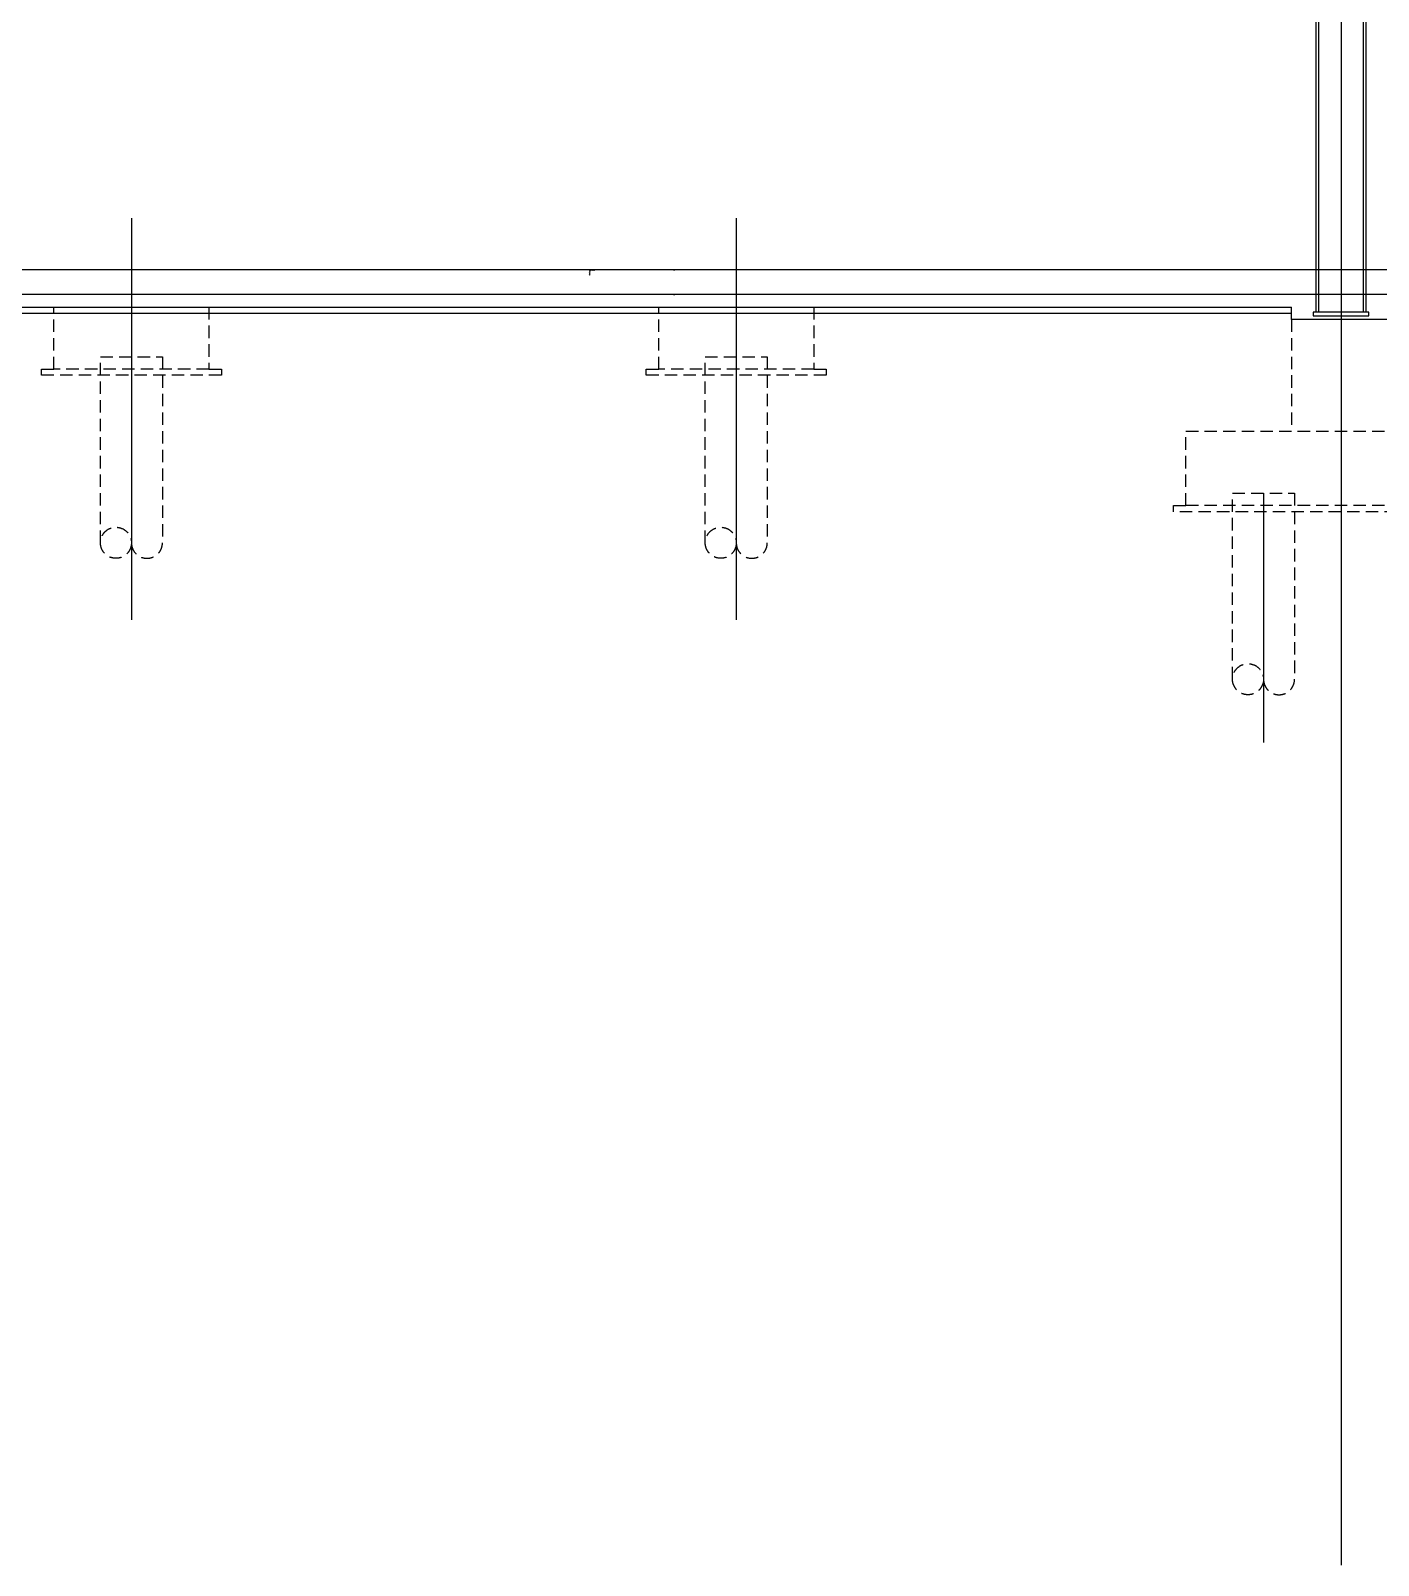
# Model space of a CAD drawing. Header units: millimetres. Extents: x 5349504 to 6791112, y -2212455 to -2153443.
# Drawn here: x 6516449 to 6527311, y -2208365 to -2195997 of the extents above; entities that cross this region are included whole.
import ezdxf

# ---------------------------------------------------------------- set-up
doc = ezdxf.new("R2010")
doc.units = ezdxf.units.MM
doc.header["$LTSCALE"] = 400
doc.linetypes.add('CEN', pattern=[62, 60, -1, 0, -1])
doc.linetypes.add('HIDDEN', pattern=[0.375, 0.25, -0.125])
doc.layers.get('DEFPOINTS').update_dxf_attribs({"color": 140})
for name, color, linetype in [('5ELEV', 5, 'Continuous'), ('CEN', 1, 'CEN'), ('CONC', 2, 'Continuous'), ('EQUIP', 8, 'Continuous'), ('GRND', 8, 'Continuous'), ('HID_UG', 5, 'HIDDEN')]:
    doc.layers.add(name, color=color, linetype=linetype)

# ---------------------------------------------------------------- blocks, each defined once
blk = doc.blocks.new('BL-EQ-SECT_1_20230313')
at = {"layer": 'EQUIP'}
h = blk.add_hatch(dxfattribs=at)
h.set_pattern_fill('ANSI31', color=256, scale=2, angle=7e-15)
edge = h.paths.add_edge_path()
edge.add_ellipse((35790, 3252), major_axis=(4.5, 0), ratio=1, start_angle=180, end_angle=270)
edge.add_line((35790, 3247), (35824, 3247))
edge.add_ellipse((35824, 3241), major_axis=(-6, 0), ratio=1, start_angle=180, end_angle=270, ccw=False)
edge.add_line((35830, 3241), (35830, 3208))
edge.add_ellipse((35834, 3208), major_axis=(4.5, 0), ratio=1, start_angle=180, end_angle=270)
edge.add_line((35834, 3203), (35836, 3203))
edge.add_line((35836, 3203), (35836, 3253))
edge.add_line((35836, 3253), (35786, 3253))
edge.add_line((35786, 3253), (35786, 3252))
edge = h.paths.add_edge_path()
edge.add_arc((35834, 3208), 4.5, 180, 270)
edge = h.paths.add_edge_path()
edge.add_line((35824, 3247), (35790, 3247))
edge = h.paths.add_edge_path()
edge.add_line((35786, 3252), (35786, 3253))
edge = h.paths.add_edge_path()
edge.add_arc((35790, 3252), 4.5, 180, 270)
edge = h.paths.add_edge_path()
edge.add_line((35836, 3253), (35786, 3253))
edge = h.paths.add_edge_path()
edge.add_arc((35824, 3241), 6, 0, 90)
edge = h.paths.add_edge_path()
edge.add_line((35836, 3203), (35836, 3253))
edge = h.paths.add_edge_path()
edge.add_line((35830, 3208), (35830, 3241))
at = {"layer": 'DEFPOINTS'}
blk.add_line((276, 3253), (107776, 3253), dxfattribs=at)
blk = doc.blocks.new('PHC500 EL')
at = {"layer": 'DEFPOINTS'}
blk.add_line((0, 100), (0, -1909), dxfattribs=at)
at = {"layer": 'HID_UG'}
blk.add_lwpolyline([(-250, -1400), (-250, 100), (250, 100), (250, -1400)], dxfattribs=at)
blk.add_circle((-125, -1400), 125, dxfattribs=at)
blk.add_arc((125, -1400), 125, 180, 0, dxfattribs=at)

msp = doc.modelspace()

# ---------------------------------------------------------------- block references
at = {"layer": 'GRND', "xscale": -1}
msp.add_blockref('BL-EQ-SECT_1_20230313', (6556788, -2201176), dxfattribs=at)

# ---------------------------------------------------------------- next in the draw order: linework, layer by layer
at = {"layer": '5ELEV'}
for points in [[(6527211, -2198264), (6526811, -2198264), (6526811, -2185558), (6527211, -2185558)], [(6527190, -2198264), (6526832, -2198264), (6526832, -2185558), (6527190, -2185558)], [(6526786, -2198294), (6527236, -2198294), (6527236, -2198264), (6526786, -2198264)]]:
    msp.add_lwpolyline(points, close=True, dxfattribs=at)
at = {"layer": 'CEN'}
for p, q in [((6527011, -2159975), (6527011, -2208365)), ((6517261, -2197507), (6517261, -2200746)), ((6522136, -2197507), (6522136, -2200746)), ((6583899, -2197924), (6421182, -2197924)), ((6526836, -2197924), (6421182, -2197924)), ((6546036, -2197924), (6421182, -2197924)), ((6556036, -2197924), (6421182, -2197924)), ((6529841, -2197924), (6421182, -2197924)), ((6529841, -2197924), (6421182, -2197924)), ((6530305, -2197924), (6421182, -2197924)), ((6530305, -2197924), (6421182, -2197924)), ((6583899, -2198124), (6421182, -2198124)), ((6556036, -2198124), (6421182, -2198124)), ((6530305, -2198124), (6421182, -2198124)), ((6529841, -2198124), (6421182, -2198124)), ((6546036, -2198124), (6421182, -2198124)), ((6530305, -2198124), (6421182, -2198124)), ((6529841, -2198124), (6421182, -2198124)), ((6526536, -2198124), (6421182, -2198124))]:
    msp.add_line(p, q, dxfattribs=at)
at = {"layer": 'CONC'}
msp.add_line((6529841, -2197924), (6506031, -2197924), dxfattribs=at)
for points in [[(6529841, -2197924), (6506031, -2197924)], [(6507911, -2198224), (6526611, -2198224)], [(6527411, -2198224), (6527411, -2198324), (6526611, -2198324), (6526611, -2198224)]]:
    msp.add_lwpolyline(points, dxfattribs=at)
at = {"layer": 'GRND'}
for points in [[(6507911, -2198224), (6526611, -2198224)], [(6507911, -2198274), (6526611, -2198274)]]:
    msp.add_lwpolyline(points, dxfattribs=at)
at = {"layer": 'HID_UG'}
for points in [[(6516636, -2198224), (6517886, -2198224), (6517886, -2198724), (6516636, -2198724)], [(6521511, -2198224), (6522761, -2198224), (6522761, -2198724), (6521511, -2198724)], [(6525761, -2199224), (6528261, -2199224), (6528261, -2199824), (6525761, -2199824)]]:
    msp.add_lwpolyline(points, close=True, dxfattribs=at)
for points in [[(6526611, -2198324), (6526611, -2199224)], [(6517886, -2198724), (6517986, -2198724), (6517986, -2198774), (6516536, -2198774), (6516536, -2198724), (6516636, -2198724)], [(6522761, -2198724), (6522861, -2198724), (6522861, -2198774), (6521411, -2198774), (6521411, -2198724), (6521511, -2198724)], [(6528261, -2199824), (6528361, -2199824), (6528361, -2199874), (6525661, -2199874), (6525661, -2199824), (6525761, -2199824)]]:
    msp.add_lwpolyline(points, dxfattribs=at)

# ---------------------------------------------------------------- next in the draw order: block references
for p in [(6517261, -2198724), (6522136, -2198724), (6526386, -2199824)]:
    msp.add_blockref('PHC500 EL', p, dxfattribs=at)

doc.saveas('drawing.dxf')
